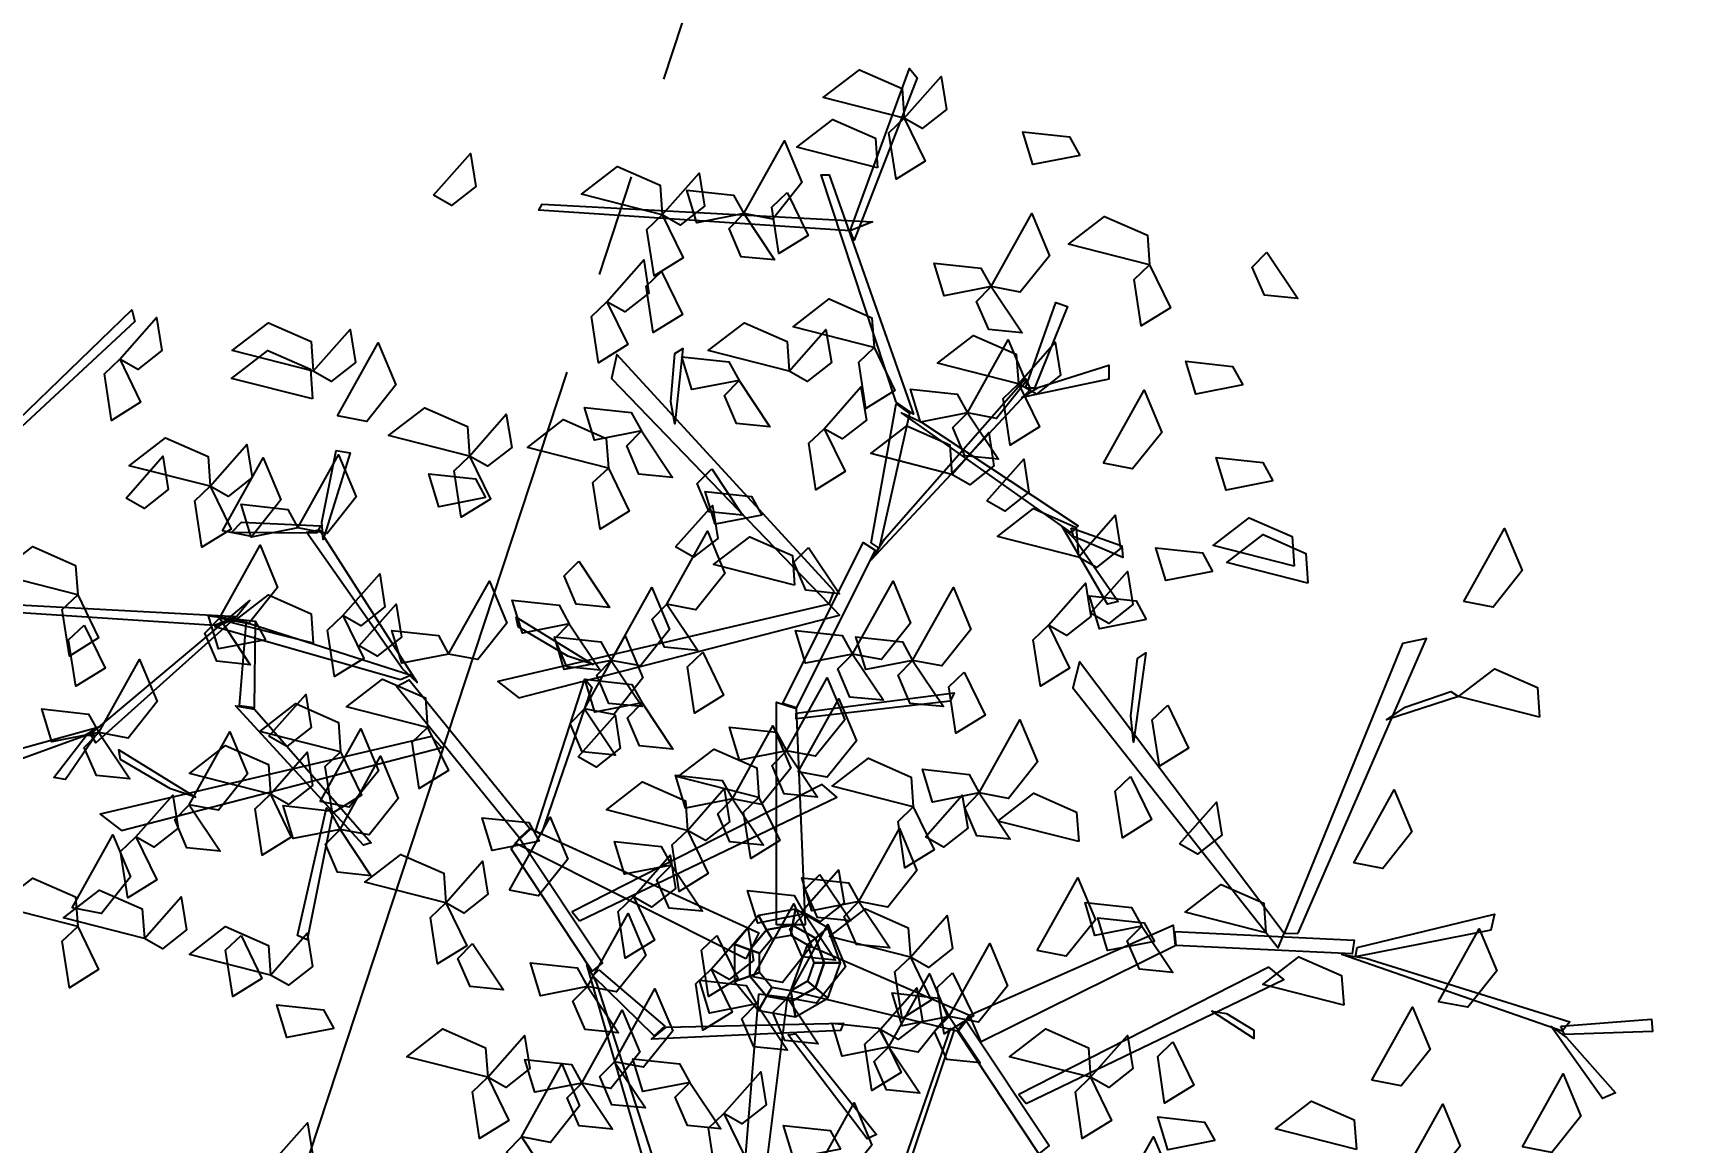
# Model space of a CAD drawing. Header units: inches. Extents: x -1366 to 1207, y -585 to 2554.
# Drawn here: x 389.635 to 391.662, y 2046.905 to 2048.253 of the extents above; entities that cross this region are included whole.
import ezdxf

# ---------------------------------------------------------------- set-up
doc = ezdxf.new("R2010")
doc.units = ezdxf.units.IN
doc.header["$MEASUREMENT"] = 0
doc.header["$PDSIZE"] = 0.05
doc.linetypes.add('HOTWR', pattern=[1.625, 1, -0.125, 0.125, -0.125, 0.125, -0.125])
doc.layers.get('0').update_dxf_attribs({"linetype": 'CONTINUOUS'})
doc.layers.get('DEFPOINTS').update_dxf_attribs({"linetype": 'CONTINUOUS'})
for name, color, linetype in [('A-PLNT', 84, 'CONTINUOUS'), ('DIM', 7, 'CONTINUOUS'), ('Set Back', 10, 'HOTWR')]:
    doc.layers.add(name, color=color, linetype=linetype)
doc.styles.add('style10', font='THSarabun.ttf')
doc.dimstyles.new('C-CC100', dxfattribs={"dimtxt": 0.225, "dimasz": 0.15, "dimexe": 0.25, "dimexo": 0, "dimgap": 0.09, "dimtad": 1, "dimtih": 1, "dimtoh": 1, "dimzin": 0, "dimdsep": 46, "dimtxsty": 'style10', "dimblk1": 'B-2', "dimblk2": 'B-2', "dimsah": 1, "dimcen": 0.09, "dimdle": 0.18, "dimclrd": 1, "dimclre": 7, "dimclrt": 2, "dimadec": 0, "dimazin": 0, "dimtfac": 1, "dimtix": 1, "dimtmove": 2, "dimatfit": 3, "dimldrblk": 'B-2', "dimfxl": 1, "dimtolj": 1, "dimtzin": 0, "dimarcsym": 0})

# ---------------------------------------------------------------- blocks, each defined once
blk = doc.blocks.new('TREE_P36')
at = {"color": 72, "linetype": 'Continuous'}
for points in [[(0.1052, 0.545, -0.8291), (0.0527, 0.5583, -0.8397), (0.0762, 0.5763, -0.8443), (0.1039, 0.5641, -0.8367)], [(0.1052, 0.545, -0.8291), (0.1291, 0.572, -0.8551), (0.1326, 0.5506, -0.8533), (0.1169, 0.5383, -0.8374)], [(0.088, 0.5128, -0.6596), (0.0355, 0.5261, -0.6702), (0.0589, 0.5441, -0.6748), (0.0866, 0.5319, -0.6672)], [(0.1052, 0.545, -0.8816), (0.1188, 0.5171, -0.8923), (0.0999, 0.5054, -0.8542), (0.0953, 0.5355, -0.8601)], [(0.0012, 0.483, -0.9026), (0.0275, 0.5303, -0.9132), (0.0389, 0.5031, -0.9178), (0.0201, 0.4794, -0.9102)], [(0.219, 0.5207, -0.6491), (0.1886, 0.5148, -0.6598), (0.1821, 0.5361, -0.6218), (0.2124, 0.5328, -0.6276)], [(-0.2, 0.4949, -0.4873), (-0.1761, 0.522, -0.5133), (-0.1726, 0.5005, -0.5114), (-0.1883, 0.4883, -0.4956)], [(-0.0517, 0.4822, -0.8291), (-0.1041, 0.4956, -0.8397), (-0.0807, 0.5136, -0.8443), (-0.053, 0.5014, -0.8367)], [(-0.0517, 0.4822, -0.8291), (-0.0278, 0.5093, -0.8551), (-0.0243, 0.4878, -0.8533), (-0.04, 0.4755, -0.8374)], [(0.0012, 0.483, -1.0391), (-0.0293, 0.477, -1.0498), (-0.0357, 0.4983, -1.0117), (-0.0055, 0.495, -1.0176)], [(0.0294, 0.4968, -0.7646), (0.0429, 0.4689, -0.7753), (0.024, 0.4572, -0.7373), (0.0194, 0.4873, -0.7431)], [(-0.0517, 0.4822, -0.8291), (-0.0381, 0.4543, -0.8398), (-0.057, 0.4426, -0.8017), (-0.0616, 0.4727, -0.8076)], [(0.0012, 0.483, -0.9551), (0.0212, 0.453, -0.9811), (-0.0004, 0.4551, -0.9793), (-0.0083, 0.4734, -0.9634)], [(0.1616, 0.4357, -0.9551), (0.188, 0.483, -0.9657), (0.1994, 0.4557, -0.9703), (0.1805, 0.4321, -0.9627)], [(0.2642, 0.4499, -0.6596), (0.2118, 0.4632, -0.6702), (0.2352, 0.4812, -0.6748), (0.2629, 0.469, -0.6672)], [(0.3404, 0.458, -0.8381), (0.3605, 0.428, -0.8642), (0.3388, 0.4301, -0.8623), (0.3309, 0.4484, -0.8465)], [(-0.0876, 0.4259, -0.5888), (-0.0637, 0.453, -0.6148), (-0.0603, 0.4315, -0.6129), (-0.0759, 0.4193, -0.5971)], [(-0.0521, 0.4455, -0.6623), (-0.0385, 0.4176, -0.673), (-0.0575, 0.4059, -0.6349), (-0.0621, 0.436, -0.6407)], [(0.1616, 0.4357, -0.9551), (0.1312, 0.4297, -0.9658), (0.1247, 0.451, -0.9277), (0.155, 0.4477, -0.9336)], [(0.2642, 0.4499, -0.6071), (0.2778, 0.422, -0.6178), (0.2589, 0.4103, -0.5798), (0.2543, 0.4404, -0.5856)], [(0.1616, 0.4357, -0.9551), (0.1817, 0.4057, -0.9811), (0.1601, 0.4078, -0.9793), (0.1522, 0.4261, -0.9634)], [(-0.0876, 0.4259, -0.7148), (-0.074, 0.3981, -0.7255), (-0.093, 0.3863, -0.6874), (-0.0975, 0.4164, -0.6932)], [(0.0857, 0.3963, -0.6401), (0.0332, 0.4097, -0.6507), (0.0566, 0.4277, -0.6553), (0.0843, 0.4155, -0.6477)], [(-0.4035, 0.3886, -0.8816), (-0.3796, 0.4157, -0.9076), (-0.3761, 0.3942, -0.9058), (-0.3918, 0.3819, -0.8899)], [(-0.278, 0.3809, -0.7766), (-0.3305, 0.3942, -0.7872), (-0.307, 0.4123, -0.7918), (-0.2793, 0.4001, -0.7842)], [(0.0306, 0.3809, -0.8291), (-0.0219, 0.3942, -0.8397), (0.0016, 0.4123, -0.8443), (0.0293, 0.4001, -0.8367)], [(-0.278, 0.3809, -0.7766), (-0.2541, 0.408, -0.8026), (-0.2506, 0.3865, -0.8008), (-0.2663, 0.3742, -0.7849)], [(0.0306, 0.3809, -0.6716), (0.0545, 0.408, -0.6976), (0.058, 0.3865, -0.6958), (0.0423, 0.3742, -0.6799)], [(0.1793, 0.3727, -0.7766), (0.1268, 0.386, -0.7872), (0.1502, 0.404, -0.7918), (0.1779, 0.3918, -0.7842)], [(0.1462, 0.3539, -0.9551), (0.1726, 0.4012, -0.9657), (0.184, 0.374, -0.9703), (0.1651, 0.3503, -0.9627)], [(-0.2784, 0.3629, -0.4873), (-0.3309, 0.3762, -0.4979), (-0.3074, 0.3943, -0.5025), (-0.2797, 0.3821, -0.4949)], [(-0.2622, 0.3519, -1.1039), (-0.2359, 0.3992, -1.1144), (-0.2245, 0.372, -1.119), (-0.2433, 0.3483, -1.1114)], [(-0.0019, 0.3748, -0.5466), (-0.0324, 0.3689, -0.5573), (-0.0389, 0.3902, -0.5192), (-0.0086, 0.3869, -0.525)], [(0.0857, 0.3963, -0.7766), (0.0992, 0.3684, -0.7873), (0.0803, 0.3567, -0.7492), (0.0757, 0.3868, -0.7551)], [(0.1793, 0.3727, -0.8291), (0.2032, 0.3997, -0.8551), (0.2066, 0.3782, -0.8533), (0.191, 0.366, -0.8374)], [(-0.4035, 0.3886, -0.8291), (-0.3899, 0.3607, -0.8398), (-0.4088, 0.349, -0.8017), (-0.4134, 0.3791, -0.8076)], [(0.3248, 0.372, -0.7856), (0.2944, 0.366, -0.7963), (0.2879, 0.3873, -0.7583), (0.3181, 0.384, -0.7641)], [(-0.0019, 0.3748, -0.5466), (0.0181, 0.3448, -0.5726), (-0.0035, 0.347, -0.5707), (-0.0114, 0.3652, -0.5549)], [(0.0533, 0.3436, -0.4943), (0.0772, 0.3707, -0.5203), (0.0807, 0.3492, -0.5184), (0.065, 0.337, -0.5026)], [(0.1462, 0.3539, -1.0391), (0.1158, 0.3479, -1.0498), (0.1093, 0.3692, -1.0117), (0.1396, 0.3659, -1.0176)], [(0.1793, 0.3727, -0.6926), (0.1929, 0.3448, -0.7033), (0.1739, 0.333, -0.6652), (0.1693, 0.3631, -0.6711)], [(0.2344, 0.3212, -0.6806), (0.2608, 0.3685, -0.6912), (0.2722, 0.3412, -0.6958), (0.2533, 0.3176, -0.6882)], [(-0.1766, 0.3258, -0.6191), (-0.2291, 0.3392, -0.6297), (-0.2057, 0.3572, -0.6343), (-0.178, 0.345, -0.6267)], [(-0.0652, 0.3421, -0.9551), (-0.0956, 0.3361, -0.9658), (-0.1021, 0.3574, -0.9277), (-0.0718, 0.3541, -0.9336)], [(-0.1766, 0.3258, -0.6401), (-0.1528, 0.3529, -0.6661), (-0.1493, 0.3314, -0.6643), (-0.1649, 0.3192, -0.6484)], [(-0.0866, 0.3181, -0.6401), (-0.1391, 0.3315, -0.6507), (-0.1157, 0.3495, -0.6553), (-0.088, 0.3373, -0.6477)], [(0.1462, 0.3539, -0.9551), (0.1663, 0.3239, -0.9811), (0.1446, 0.326, -0.9793), (0.1368, 0.3443, -0.9634)], [(-0.3448, 0.3063, -0.7766), (-0.3973, 0.3196, -0.7872), (-0.3739, 0.3377, -0.7918), (-0.3462, 0.3255, -0.7842)], [(-0.0652, 0.3421, -0.9551), (-0.0451, 0.312, -0.9811), (-0.0668, 0.3142, -0.9793), (-0.0746, 0.3325, -0.9634)], [(0.0533, 0.3436, -0.4943), (0.0669, 0.3158, -0.505), (0.048, 0.304, -0.4669), (0.0434, 0.3341, -0.4727)], [(0.1361, 0.314, -0.8291), (0.0836, 0.3274, -0.8397), (0.107, 0.3454, -0.8443), (0.1347, 0.3332, -0.8367)], [(0.1361, 0.314, -0.7766), (0.16, 0.3411, -0.8026), (0.1634, 0.3196, -0.8008), (0.1478, 0.3073, -0.7849)], [(-0.3994, 0.2986, -0.8816), (-0.3755, 0.3257, -0.9076), (-0.372, 0.3042, -0.9058), (-0.3877, 0.2919, -0.8899)], [(-0.3448, 0.3063, -0.8816), (-0.321, 0.3334, -0.9076), (-0.3175, 0.3119, -0.9058), (-0.3331, 0.2996, -0.8899)], [(-0.3368, 0.2773, -1.1039), (-0.3105, 0.3246, -1.1144), (-0.299, 0.2974, -1.119), (-0.3179, 0.2737, -1.1114)], [(-0.2879, 0.2793, -1.0076), (-0.2616, 0.3266, -1.0182), (-0.2501, 0.2994, -1.0228), (-0.269, 0.2757, -1.0152)], [(-0.1766, 0.3258, -1.0496), (-0.1631, 0.298, -1.0603), (-0.182, 0.2862, -1.0222), (-0.1866, 0.3163, -1.0281)], [(0.3443, 0.3097, -0.8381), (0.3139, 0.3037, -0.8488), (0.3074, 0.325, -0.8108), (0.3377, 0.3217, -0.8166)], [(-0.1662, 0.299, -1.2292), (-0.1966, 0.293, -1.2399), (-0.2031, 0.3143, -1.2018), (-0.1728, 0.3111, -1.2077)], [(-0.0866, 0.3181, -0.6401), (-0.0731, 0.2902, -0.6508), (-0.092, 0.2785, -0.6127), (-0.0966, 0.3086, -0.6186)], [(-0.0196, 0.3176, -0.8381), (0.0004, 0.2875, -0.8642), (-0.0212, 0.2897, -0.8623), (-0.0291, 0.308, -0.8465)], [(0.1588, 0.2968, -0.7148), (0.1827, 0.3239, -0.7408), (0.1861, 0.3024, -0.7389), (0.1705, 0.2902, -0.7231)], [(-0.3448, 0.3063, -1.0496), (-0.3313, 0.2784, -1.0603), (-0.3502, 0.2667, -1.0222), (-0.3548, 0.2968, -1.0281)], [(0.013, 0.2875, -0.7661), (-0.0174, 0.2816, -0.7768), (-0.0239, 0.3029, -0.7387), (0.0063, 0.2996, -0.7446)], [(-0.2879, 0.2793, -1.0076), (-0.3183, 0.2733, -1.0183), (-0.3248, 0.2946, -0.9802), (-0.2945, 0.2913, -0.9861)], [(-0.0431, 0.2669, -1.2502), (-0.0192, 0.2939, -1.2762), (-0.0157, 0.2725, -1.2743), (-0.0314, 0.2602, -1.2585)], [(0.2182, 0.2604, -0.4873), (0.1657, 0.2737, -0.4979), (0.1891, 0.2918, -0.5025), (0.2168, 0.2796, -0.4949)], [(0.2182, 0.2604, -0.4873), (0.2421, 0.2875, -0.5133), (0.2455, 0.266, -0.5114), (0.2299, 0.2537, -0.4956)], [(0.358, 0.2545, -0.7121), (0.3055, 0.2679, -0.7227), (0.329, 0.2859, -0.7273), (0.3567, 0.2737, -0.7197)], [(-0.0488, 0.2298, -0.5466), (-0.0224, 0.2771, -0.5571), (-0.011, 0.2498, -0.5617), (-0.0299, 0.2262, -0.5541)], [(0.0341, 0.2421, -0.6596), (-0.0184, 0.2555, -0.6702), (0.0051, 0.2735, -0.6748), (0.0328, 0.2613, -0.6672)], [(0.367, 0.2435, -0.6716), (0.3145, 0.2569, -0.6822), (0.338, 0.2749, -0.6868), (0.3657, 0.2627, -0.6792)], [(0.4682, 0.2315, -0.5813), (0.4945, 0.2788, -0.5918), (0.5059, 0.2516, -0.5964), (0.4871, 0.2279, -0.5888)], [(-0.4307, 0.2358, -0.8291), (-0.4832, 0.2492, -0.8397), (-0.4598, 0.2672, -0.8443), (-0.4321, 0.255, -0.8367)], [(-0.3388, 0.2207, -0.9551), (-0.3125, 0.268, -0.9657), (-0.3011, 0.2407, -0.9703), (-0.3199, 0.2171, -0.9627)], [(0.0431, 0.2666, -0.8381), (0.0632, 0.2366, -0.8642), (0.0415, 0.2388, -0.8623), (0.0337, 0.257, -0.8465)], [(0.3052, 0.2511, -0.7856), (0.2748, 0.2451, -0.7963), (0.2683, 0.2664, -0.7583), (0.2986, 0.2631, -0.7641)], [(-0.2588, 0.2225, -0.4873), (-0.2349, 0.2495, -0.5133), (-0.2315, 0.2281, -0.5114), (-0.2471, 0.2158, -0.4956)], [(-0.1058, 0.2578, -1.1039), (-0.0858, 0.2277, -1.1299), (-0.1074, 0.2299, -1.128), (-0.1153, 0.2482, -1.1122)], [(0.2261, 0.224, -0.8816), (0.25, 0.2511, -0.9076), (0.2534, 0.2296, -0.9058), (0.2378, 0.2173, -0.8899)], [(-0.1902, 0.1975, -0.9026), (-0.1638, 0.2448, -0.9132), (-0.1524, 0.2176, -0.9178), (-0.1713, 0.1939, -0.9102)], [(-0.0847, 0.1934, -0.9026), (-0.0584, 0.2407, -0.9132), (-0.047, 0.2135, -0.9178), (-0.0658, 0.1898, -0.9102)], [(0.0716, 0.1975, -0.9551), (0.098, 0.2448, -0.9657), (0.1094, 0.2176, -0.9703), (0.0905, 0.1939, -0.9627)], [(0.1107, 0.1934, -0.9026), (0.1371, 0.2407, -0.9132), (0.1485, 0.2135, -0.9178), (0.1296, 0.1898, -0.9102)], [(0.1988, 0.2163, -0.7766), (0.2227, 0.2434, -0.8026), (0.2262, 0.2219, -0.8008), (0.2105, 0.2096, -0.7849)], [(-0.4307, 0.2358, -0.7766), (-0.4172, 0.2079, -0.7873), (-0.4361, 0.1962, -0.7492), (-0.4407, 0.2263, -0.7551)], [(-0.278, 0.2045, -0.8291), (-0.3305, 0.2178, -0.8397), (-0.307, 0.2358, -0.8443), (-0.2793, 0.2236, -0.8367)], [(-0.2482, 0.2028, -0.7078), (-0.2243, 0.2299, -0.7338), (-0.2208, 0.2084, -0.7319), (-0.2365, 0.1962, -0.7161)], [(-0.112, 0.2171, -0.8186), (-0.1424, 0.2111, -0.8293), (-0.1489, 0.2324, -0.7912), (-0.1186, 0.2291, -0.7971)], [(-0.0488, 0.2298, -0.5466), (-0.0287, 0.1998, -0.5726), (-0.0503, 0.2019, -0.5707), (-0.0582, 0.2202, -0.5549)], [(0.2622, 0.2198, -0.8381), (0.2318, 0.2139, -0.8488), (0.2253, 0.2352, -0.8108), (0.2556, 0.2319, -0.8166)], [(-0.4266, 0.2163, -0.8291), (-0.413, 0.1884, -0.8398), (-0.432, 0.1767, -0.8017), (-0.4366, 0.2068, -0.8076)], [(-0.3388, 0.2207, -0.9551), (-0.3188, 0.1906, -0.9811), (-0.3404, 0.1928, -0.9793), (-0.3483, 0.2111, -0.9634)], [(-0.309, 0.2068, -1.1039), (-0.3395, 0.2009, -1.1146), (-0.3459, 0.2222, -1.0765), (-0.3157, 0.2189, -1.0823)], [(-0.2588, 0.2225, -0.4873), (-0.2452, 0.1946, -0.498), (-0.2642, 0.1829, -0.4599), (-0.2688, 0.213, -0.4658)], [(-0.112, 0.2171, -0.9026), (-0.0919, 0.187, -0.9286), (-0.1136, 0.1892, -0.9268), (-0.1214, 0.2075, -0.9109)], [(0.1988, 0.2163, -0.7766), (0.2124, 0.1884, -0.7873), (0.1935, 0.1767, -0.7492), (0.1889, 0.2068, -0.7551)], [(-0.1902, 0.1975, -1.0076), (-0.2206, 0.1915, -1.0183), (-0.2271, 0.2128, -0.9802), (-0.1968, 0.2096, -0.9861)], [(-0.0847, 0.1934, -0.9026), (-0.1152, 0.1874, -0.9133), (-0.1216, 0.2087, -0.8752), (-0.0914, 0.2054, -0.8811)], [(-0.102, 0.162, -0.6531), (-0.0757, 0.2094, -0.6636), (-0.0642, 0.1821, -0.6682), (-0.0831, 0.1584, -0.6606)], [(0.0716, 0.1975, -0.7976), (0.0412, 0.1915, -0.8083), (0.0347, 0.2128, -0.7702), (0.065, 0.2096, -0.7761)], [(0.1107, 0.1934, -0.9551), (0.0803, 0.1874, -0.9658), (0.0738, 0.2087, -0.9277), (0.1041, 0.2054, -0.9336)], [(-0.0254, 0.1987, -0.4873), (-0.0119, 0.1708, -0.498), (-0.0308, 0.1591, -0.4599), (-0.0354, 0.1892, -0.4658)], [(0.0716, 0.1975, -0.9551), (0.0917, 0.1675, -0.9811), (0.07, 0.1696, -0.9793), (0.0622, 0.1879, -0.9634)], [(-0.417, 0.1466, -0.9551), (-0.3907, 0.1939, -0.9657), (-0.3792, 0.1667, -0.9703), (-0.3981, 0.143, -0.9627)], [(-0.0847, 0.1934, -0.9551), (-0.0647, 0.1634, -0.9811), (-0.0863, 0.1655, -0.9793), (-0.0942, 0.1838, -0.9634)], [(0.1107, 0.1934, -0.9551), (0.1308, 0.1634, -0.9811), (0.1091, 0.1655, -0.9793), (0.1013, 0.1838, -0.9634)], [(0.1441, 0.1858, -0.4873), (0.1577, 0.1579, -0.498), (0.1387, 0.1462, -0.4599), (0.1342, 0.1763, -0.4658)], [(0.5172, 0.1566, -0.4553), (0.4647, 0.17, -0.4658), (0.4881, 0.188, -0.4704), (0.5158, 0.1758, -0.4628)], [(-0.2039, 0.1499, -0.8291), (-0.2564, 0.1633, -0.8397), (-0.233, 0.1813, -0.8443), (-0.2053, 0.1691, -0.8367)], [(-0.0648, 0.1658, -1.3237), (-0.0953, 0.1598, -1.3344), (-0.1018, 0.1811, -1.2963), (-0.0715, 0.1778, -1.3022)], [(0.0289, 0.1348, -0.7661), (0.0553, 0.1821, -0.7767), (0.0667, 0.1548, -0.7813), (0.0478, 0.1312, -0.7737)], [(-0.2603, 0.134, -0.6846), (-0.3127, 0.1473, -0.6951), (-0.2893, 0.1654, -0.6997), (-0.2616, 0.1532, -0.6921)], [(-0.3068, 0.1442, -0.4873), (-0.2829, 0.1713, -0.5133), (-0.2794, 0.1498, -0.5114), (-0.2951, 0.1375, -0.4956)], [(-0.0648, 0.1658, -1.3237), (-0.0448, 0.1358, -1.3497), (-0.0664, 0.1379, -1.3478), (-0.0743, 0.1562, -1.332)], [(0.0365, 0.1212, -0.7671), (0.0628, 0.1685, -0.7776), (0.0742, 0.1413, -0.7822), (0.0553, 0.1176, -0.7746)], [(0.2761, 0.1644, -0.6596), (0.2896, 0.1365, -0.6703), (0.2707, 0.1248, -0.6323), (0.2661, 0.1549, -0.6381)], [(-0.417, 0.1466, -1.0076), (-0.4474, 0.1406, -1.0183), (-0.4539, 0.1619, -0.9802), (-0.4237, 0.1586, -0.9861)], [(-0.102, 0.162, -0.6216), (-0.0819, 0.132, -0.6476), (-0.1036, 0.1342, -0.6457), (-0.1114, 0.1524, -0.6299)], [(-0.1062, 0.1308, -0.4873), (-0.0823, 0.1578, -0.5133), (-0.0789, 0.1364, -0.5114), (-0.0945, 0.1241, -0.4956)], [(0.1539, 0.1075, -0.9026), (0.1803, 0.1548, -0.9132), (0.1917, 0.1276, -0.9178), (0.1728, 0.1039, -0.9102)], [(-0.417, 0.1466, -0.9551), (-0.3969, 0.1166, -0.9811), (-0.4186, 0.1187, -0.9793), (-0.4265, 0.137, -0.9634)], [(-0.3584, 0.0998, -0.7661), (-0.332, 0.1471, -0.7767), (-0.3206, 0.1199, -0.7813), (-0.3395, 0.0962, -0.7737)], [(-0.2735, 0.1018, -0.4768), (-0.2472, 0.1491, -0.4874), (-0.2357, 0.1218, -0.492), (-0.2546, 0.0982, -0.4844)], [(-0.2039, 0.1499, -0.8291), (-0.1903, 0.122, -0.8398), (-0.2093, 0.1103, -0.8017), (-0.2138, 0.1404, -0.8076)], [(0.0289, 0.1348, -1.1231), (-0.0015, 0.1288, -1.1338), (-0.008, 0.1501, -1.0957), (0.0223, 0.1468, -1.1016)], [(-0.0062, 0.1036, -1.3762), (0.0201, 0.1509, -1.3868), (0.0316, 0.1236, -1.3914), (0.0127, 0.1, -1.3838)], [(-0.3058, 0.1067, -0.8291), (-0.3582, 0.1201, -0.8397), (-0.3348, 0.1381, -0.8443), (-0.3071, 0.1259, -0.8367)], [(-0.3058, 0.1067, -0.8291), (-0.2819, 0.1338, -0.8551), (-0.2784, 0.1123, -0.8533), (-0.294, 0.1, -0.8374)], [(-0.2603, 0.134, -0.6846), (-0.2467, 0.1061, -0.6953), (-0.2656, 0.0944, -0.6572), (-0.2702, 0.1245, -0.663)], [(-0.2606, 0.0838, -0.9026), (-0.2343, 0.1312, -0.9132), (-0.2229, 0.1039, -0.9178), (-0.2418, 0.0802, -0.9102)], [(0.011, 0.1045, -0.4873), (-0.0415, 0.1179, -0.4979), (-0.018, 0.1359, -0.5025), (0.0097, 0.1237, -0.4949)], [(0.0289, 0.1348, -1.1231), (0.049, 0.1047, -1.1491), (0.0274, 0.1069, -1.1473), (0.0195, 0.1252, -1.1314)], [(0.1111, 0.0985, -0.6321), (0.0586, 0.1119, -0.6426), (0.082, 0.1299, -0.6472), (0.1098, 0.1177, -0.6396)], [(0.1539, 0.1075, -1.1756), (0.1235, 0.1015, -1.1863), (0.117, 0.1228, -1.1482), (0.1473, 0.1195, -1.1541)], [(-0.0354, 0.0832, -1.1977), (-0.0879, 0.0966, -1.2083), (-0.0644, 0.1146, -1.2129), (-0.0367, 0.1024, -1.2053)], [(-0.0062, 0.1036, -1.3762), (-0.0366, 0.0976, -1.3869), (-0.0431, 0.1189, -1.3488), (-0.0129, 0.1156, -1.3547)], [(-0.0354, 0.0832, -1.1977), (-0.0115, 0.1103, -1.2237), (-0.008, 0.0888, -1.2218), (-0.0237, 0.0766, -1.206)], [(0.252, 0.1181, -0.6321), (0.2656, 0.0902, -0.6428), (0.2467, 0.0784, -0.6047), (0.2421, 0.1085, -0.6105)], [(0.3967, 0.0621, -0.5466), (0.423, 0.1094, -0.5571), (0.4344, 0.0822, -0.5617), (0.4156, 0.0585, -0.5541)], [(-0.393, 0.079, -0.6846), (-0.3691, 0.106, -0.7106), (-0.3656, 0.0846, -0.7087), (-0.3813, 0.0723, -0.6929)], [(-0.3584, 0.0998, -0.9551), (-0.3383, 0.0698, -0.9811), (-0.36, 0.0719, -0.9793), (-0.3678, 0.0902, -0.9634)], [(-0.3058, 0.1067, -0.8291), (-0.2922, 0.0788, -0.8398), (-0.3111, 0.0671, -0.8017), (-0.3157, 0.0972, -0.8076)], [(-0.2606, 0.0838, -0.9026), (-0.2911, 0.0779, -0.9133), (-0.2976, 0.0992, -0.8752), (-0.2673, 0.0959, -0.8811)], [(-0.0062, 0.1036, -1.3237), (0.0139, 0.0735, -1.3497), (-0.0078, 0.0757, -1.3478), (-0.0157, 0.094, -1.332)], [(0.011, 0.1045, -0.4873), (0.0246, 0.0766, -0.498), (0.0057, 0.0649, -0.4599), (0.0011, 0.095, -0.4658)], [(0.1111, 0.0985, -0.7371), (0.1247, 0.0706, -0.7478), (0.1057, 0.0589, -0.7097), (0.1012, 0.089, -0.7155)], [(0.119, 0.079, -0.7121), (0.1429, 0.106, -0.7382), (0.1464, 0.0846, -0.7363), (0.1307, 0.0723, -0.7205)], [(0.1539, 0.1075, -1.0076), (0.174, 0.0775, -1.0336), (0.1523, 0.0796, -1.0318), (0.1445, 0.0979, -1.0159)], [(0.2184, 0.0759, -0.8291), (0.1659, 0.0892, -0.8397), (0.1893, 0.1072, -0.8443), (0.217, 0.095, -0.8367)], [(0.2838, 0.0744, -0.6596), (0.3077, 0.1015, -0.6857), (0.3111, 0.08, -0.6838), (0.2955, 0.0677, -0.668)], [(-0.1315, 0.0761, -1.0076), (-0.162, 0.0701, -1.0183), (-0.1684, 0.0914, -0.9802), (-0.1382, 0.0882, -0.9861)], [(-0.1507, 0.0444, -1.3762), (-0.1244, 0.0917, -1.3868), (-0.113, 0.0645, -1.3914), (-0.1319, 0.0408, -1.3838)], [(-0.4343, 0.0329, -0.6216), (-0.4079, 0.0803, -0.6321), (-0.3965, 0.053, -0.6367), (-0.4154, 0.0293, -0.6291)], [(-0.393, 0.079, -0.7371), (-0.3794, 0.0511, -0.7478), (-0.3983, 0.0394, -0.7097), (-0.4029, 0.0695, -0.7155)], [(-0.2606, 0.0838, -0.7976), (-0.2406, 0.0538, -0.8236), (-0.2622, 0.056, -0.8218), (-0.2701, 0.0742, -0.8059)], [(-0.0456, 0.0607, -0.9026), (-0.0761, 0.0547, -0.9133), (-0.0826, 0.076, -0.8752), (-0.0523, 0.0727, -0.8811)], [(-0.0354, 0.0832, -1.1977), (-0.0218, 0.0553, -1.2084), (-0.0407, 0.0436, -1.1703), (-0.0453, 0.0737, -1.1762)], [(0.0758, 0.037, -0.9551), (0.1021, 0.0844, -0.9657), (0.1135, 0.0571, -0.9703), (0.0946, 0.0334, -0.9627)], [(-0.1921, 0.0363, -0.7766), (-0.2446, 0.0496, -0.7872), (-0.2211, 0.0676, -0.7918), (-0.1934, 0.0554, -0.7842)], [(-0.0704, 0.04, -1.1977), (-0.0465, 0.0671, -1.2237), (-0.043, 0.0456, -1.2218), (-0.0586, 0.0334, -1.206)], [(-0.1921, 0.0363, -0.8816), (-0.1682, 0.0633, -0.9076), (-0.1647, 0.0419, -0.9058), (-0.1804, 0.0296, -0.8899)], [(-0.0456, 0.0607, -0.9551), (-0.0256, 0.0307, -0.9811), (-0.0472, 0.0328, -0.9793), (-0.0551, 0.0511, -0.9634)], [(0.0388, 0.0305, -0.4873), (0.0627, 0.0575, -0.5133), (0.0662, 0.0361, -0.5114), (0.0505, 0.0238, -0.4956)], [(0.0505, 0.0546, -1.1039), (0.0706, 0.0246, -1.1299), (0.0489, 0.0267, -1.128), (0.0411, 0.045, -1.1122)], [(-0.4307, 0.0208, -0.6716), (-0.4832, 0.0342, -0.6822), (-0.4598, 0.0522, -0.6868), (-0.4321, 0.04, -0.6792)], [(-0.3875, 0.0131, -0.6716), (-0.44, 0.0265, -0.6822), (-0.4166, 0.0445, -0.6868), (-0.3889, 0.0323, -0.6792)], [(0.0406, 0.029, -1.3237), (0.0102, 0.023, -1.3344), (0.0037, 0.0443, -1.2963), (0.0339, 0.041, -1.3022)], [(0.0758, 0.037, -1.1231), (0.0453, 0.0311, -1.1338), (0.0388, 0.0524, -1.0957), (0.0691, 0.0491, -1.1016)], [(0.1914, 0.0052, -0.7856), (0.2177, 0.0525, -0.7962), (0.2292, 0.0252, -0.8008), (0.2103, 0.0016, -0.7932)], [(0.3398, 0.0167, -0.8291), (0.2873, 0.0301, -0.8397), (0.3107, 0.0481, -0.8443), (0.3384, 0.0359, -0.8367)], [(-0.3875, 0.0131, -0.7766), (-0.3636, 0.0402, -0.8026), (-0.3602, 0.0187, -0.8008), (-0.3758, 0.0064, -0.7849)], [(-0.1921, 0.0363, -0.5876), (-0.1785, 0.0084, -0.5983), (-0.1974, -0.0034, -0.5602), (-0.202, 0.0267, -0.5661)], [(-0.0704, 0.04, -1.1977), (-0.0568, 0.0121, -1.2084), (-0.0757, 0.0004, -1.1703), (-0.0803, 0.0305, -1.1762)], [(0.0073, -0.0118, -1.1039), (0.0336, 0.0356, -1.1144), (0.0451, 0.0083, -1.119), (0.0262, -0.0154, -1.1114)], [(0.0758, 0.037, -0.9551), (0.0958, 0.007, -0.9811), (0.0742, 0.0092, -0.9793), (0.0663, 0.0274, -0.9634)], [(0.2594, 0.0211, -0.9026), (0.2289, 0.0151, -0.9133), (0.2225, 0.0364, -0.8752), (0.2527, 0.0331, -0.8811)], [(-0.1002, -0.018, -0.9026), (-0.0738, 0.0293, -0.9132), (-0.0624, 0.0021, -0.9178), (-0.0813, -0.0216, -0.9102)], [(0.0295, -0.0253, -1.3762), (0.0558, 0.0221, -1.3868), (0.0672, -0.0052, -1.3914), (0.0484, -0.0289, -1.3838)], [(0.0406, 0.029, -1.3237), (0.0607, -0.001, -1.3497), (0.039, 0.0011, -1.3478), (0.0311, 0.0194, -1.332)], [(0.1092, 0.0009, -1.1977), (0.0567, 0.0143, -1.2083), (0.0801, 0.0323, -1.2129), (0.1078, 0.0201, -1.2053)], [(0.1092, 0.0009, -1.1977), (0.133, 0.028, -1.2237), (0.1365, 0.0065, -1.2218), (0.1209, -0.0057, -1.206)], [(0.2676, 0.0112, -0.5466), (0.2371, 0.0052, -0.5573), (0.2307, 0.0265, -0.5192), (0.2609, 0.0232, -0.525)], [(-0.4307, 0.0208, -0.7766), (-0.4172, -0.0071, -0.7873), (-0.4361, -0.0188, -0.7492), (-0.4407, 0.0113, -0.7551)], [(-0.3058, -0.0106, -0.9971), (-0.3582, 0.0028, -1.0077), (-0.3348, 0.0208, -1.0123), (-0.3071, 0.0086, -1.0047)], [(-0.3248, 0.015, -0.5398), (-0.3113, -0.0129, -0.5505), (-0.3302, -0.0246, -0.5124), (-0.3348, 0.0055, -0.5183)], [(-0.3058, -0.0106, -0.6401), (-0.2819, 0.0165, -0.6661), (-0.2784, -0.005, -0.6643), (-0.294, -0.0172, -0.6484)], [(-0.0162, 0.015, -0.4873), (-0.0027, -0.0129, -0.498), (-0.0216, -0.0246, -0.4599), (-0.0262, 0.0055, -0.4658)], [(-0.0199, -0.0068, -1.2502), (0.0039, 0.0203, -1.2762), (0.0074, -0.0012, -1.2743), (-0.0082, -0.0135, -1.2585)], [(0.2594, 0.0211, -0.7976), (0.2794, -0.0089, -0.8236), (0.2578, -0.0068, -0.8218), (0.2499, 0.0115, -0.8059)], [(0.4517, -0.0279, -0.5466), (0.478, 0.0194, -0.5571), (0.4895, -0.0079, -0.5617), (0.4706, -0.0315, -0.5541)], [(-0.1747, 0.0098, -0.9551), (-0.1547, -0.0202, -0.9811), (-0.1763, -0.0181, -0.9793), (-0.1842, 0.0002, -0.9634)], [(0.1092, 0.0009, -1.1977), (0.1227, -0.027, -1.2084), (0.1038, -0.0387, -1.1703), (0.0992, -0.0086, -1.1762)], [(0.1344, -0.0375, -1.1231), (0.1607, 0.0098, -1.1337), (0.1721, -0.0175, -1.1383), (0.1533, -0.0411, -1.1307)], [(0.3902, -0.0301, -0.6401), (0.3377, -0.0168, -0.6507), (0.3611, 0.0013, -0.6553), (0.3888, -0.0109, -0.6477)], [(-0.1002, -0.018, -1.1756), (-0.1306, -0.024, -1.1863), (-0.1371, -0.0027, -1.1482), (-0.1068, -0.006, -1.1541)], [(-0.0199, -0.0068, -1.1977), (-0.0064, -0.0347, -1.2084), (-0.0253, -0.0464, -1.1703), (-0.0299, -0.0163, -1.1762)], [(0.0953, -0.0571, -0.9551), (0.1216, -0.0098, -0.9657), (0.1331, -0.037, -0.9703), (0.1142, -0.0607, -0.9627)], [(0.1366, -0.0091, -0.5886), (0.1501, -0.037, -0.5993), (0.1312, -0.0488, -0.5612), (0.1266, -0.0187, -0.567)], [(-0.1002, -0.018, -1.0076), (-0.0801, -0.048, -1.0336), (-0.1017, -0.0459, -1.0318), (-0.1096, -0.0276, -1.0159)], [(-0.0827, -0.0668, -1.1039), (-0.0564, -0.0195, -1.1144), (-0.0449, -0.0467, -1.119), (-0.0638, -0.0704, -1.1114)], [(0.0094, -0.0293, -0.9551), (-0.021, -0.0353, -0.9658), (-0.0275, -0.014, -0.9277), (0.0027, -0.0173, -0.9336)], [(0.0896, -0.0459, -1.2502), (0.1135, -0.0188, -1.2762), (0.117, -0.0403, -1.2743), (0.1013, -0.0525, -1.2585)], [(-0.2647, -0.0453, -0.9551), (-0.2952, -0.0512, -0.9658), (-0.3017, -0.0299, -0.9277), (-0.2714, -0.0332, -0.9336)], [(0.0094, -0.0293, -0.9551), (0.0295, -0.0593, -0.9811), (0.0078, -0.0572, -0.9793), (-0.0001, -0.0389, -0.9634)], [(0.0295, -0.0253, -1.4287), (0.0495, -0.0553, -1.4548), (0.0279, -0.0531, -1.4529), (0.02, -0.0349, -1.4371)], [(0.1344, -0.0375, -0.9551), (0.104, -0.0435, -0.9658), (0.0975, -0.0222, -0.9277), (0.1277, -0.0255, -0.9336)], [(0.4085, -0.0788, -0.5466), (0.4348, -0.0315, -0.5571), (0.4463, -0.0588, -0.5617), (0.4274, -0.0824, -0.5541)], [(-0.1039, -0.0806, -1.3237), (-0.0776, -0.0333, -1.3343), (-0.0662, -0.0605, -1.3389), (-0.0851, -0.0842, -1.3313)], [(0.0953, -0.0571, -0.9551), (0.0649, -0.0631, -0.9658), (0.0584, -0.0418, -0.9277), (0.0886, -0.0451, -0.9336)], [(0.1344, -0.0375, -0.9551), (0.1545, -0.0676, -0.9811), (0.1328, -0.0654, -0.9793), (0.1249, -0.0472, -0.9634)], [(-0.1648, -0.0769, -0.7766), (-0.2173, -0.0636, -0.7872), (-0.1939, -0.0455, -0.7918), (-0.1662, -0.0577, -0.7842)], [(-0.1648, -0.0769, -0.8816), (-0.1409, -0.0498, -0.9076), (-0.1375, -0.0713, -0.9058), (-0.1531, -0.0836, -0.8899)], [(0.0896, -0.0459, -1.2502), (0.1032, -0.0738, -1.2609), (0.0843, -0.0855, -1.2228), (0.0797, -0.0554, -1.2287)], [(0.1376, -0.0462, -1.1337), (0.1047, -0.1438, -1.1093), (0.1023, -0.1399, -1.1193), (0.1353, -0.0452, -1.1404)], [(0.2261, -0.0769, -0.8291), (0.1736, -0.0636, -0.8397), (0.197, -0.0455, -0.8443), (0.2247, -0.0577, -0.8367)], [(0.2261, -0.0769, -0.8291), (0.25, -0.0498, -0.8551), (0.2534, -0.0713, -0.8533), (0.2378, -0.0836, -0.8374)], [(0.2795, -0.054, -0.3683), (0.2931, -0.0819, -0.379), (0.2741, -0.0936, -0.3409), (0.2696, -0.0635, -0.3467)], [(0.0953, -0.0571, -0.9551), (0.1154, -0.0871, -0.9811), (0.0937, -0.085, -0.9793), (0.0858, -0.0667, -0.9634)], [(-0.143, -0.1156, -0.5887), (-0.1167, -0.0682, -0.5993), (-0.1053, -0.0955, -0.6039), (-0.1241, -0.1192, -0.5963)], [(-0.1039, -0.0806, -0.6412), (-0.1344, -0.0866, -0.6519), (-0.1408, -0.0653, -0.6138), (-0.1106, -0.0685, -0.6197)], [(-0.0827, -0.0668, -1.1039), (-0.0626, -0.0968, -1.1299), (-0.0843, -0.0947, -1.128), (-0.0922, -0.0764, -1.1122)], [(-0.0338, -0.0802, -0.9551), (-0.0642, -0.0862, -0.9658), (-0.0707, -0.0649, -0.9277), (-0.0405, -0.0682, -0.9336)], [(-0.0117, -0.1004, -1.2502), (0.0122, -0.0733, -1.2762), (0.0156, -0.0948, -1.2743), (0, -0.1071, -1.2585)], [(0.5062, -0.122, -0.5466), (0.5326, -0.0747, -0.5571), (0.544, -0.102, -0.5617), (0.5251, -0.1256, -0.5541)], [(-0.1648, -0.0769, -0.8816), (-0.1512, -0.1048, -0.8923), (-0.1702, -0.1165, -0.8542), (-0.1748, -0.0864, -0.8601)], [(-0.1039, -0.0806, -1.3237), (-0.0839, -0.1106, -1.3497), (-0.1055, -0.1084, -1.3478), (-0.1134, -0.0902, -1.332)], [(-0.0338, -0.0802, -0.9551), (-0.0137, -0.1103, -0.9811), (-0.0354, -0.1081, -0.9793), (-0.0433, -0.0898, -0.9634)], [(0.2261, -0.0769, -0.8291), (0.2397, -0.1048, -0.8398), (0.2207, -0.1165, -0.8017), (0.2162, -0.0864, -0.8076)], [(0.0464, -0.1409, -1.1039), (0.0727, -0.0935, -1.1144), (0.0842, -0.1208, -1.119), (0.0653, -0.1445, -1.1114)], [(0.3984, -0.1237, -0.6716), (0.3459, -0.1104, -0.6822), (0.3693, -0.0923, -0.6868), (0.397, -0.1045, -0.6792)], [(0.4281, -0.1416, -0.5466), (0.4544, -0.0943, -0.5571), (0.4658, -0.1215, -0.5617), (0.4469, -0.1452, -0.5541)], [(-0.3056, -0.1335, -0.7078), (-0.2817, -0.1064, -0.7338), (-0.2783, -0.1279, -0.7319), (-0.2939, -0.1402, -0.7161)], [(-0.0117, -0.1004, -1.2502), (0.0019, -0.1283, -1.2609), (-0.0171, -0.14, -1.2228), (-0.0217, -0.1099, -1.2287)], [(0.3067, -0.1179, -0.5466), (0.2762, -0.1239, -0.5573), (0.2697, -0.1026, -0.5192), (0.3, -0.1059, -0.525)], [(-0.143, -0.1156, -0.5887), (-0.123, -0.1456, -0.6147), (-0.1446, -0.1434, -0.6128), (-0.1525, -0.1252, -0.597)], [(0.0639, -0.1234, -0.9551), (0.0335, -0.1294, -0.9658), (0.027, -0.1081, -0.9277), (0.0573, -0.1114, -0.9336)], [(0.2405, -0.1628, -0.5877), (0.2668, -0.1154, -0.5983), (0.2783, -0.1427, -0.6029), (0.2594, -0.1664, -0.5953)]]:
    blk.add_3dface(points, dxfattribs=at)
at = {"color": 34, "linetype": 'Continuous'}
for points in [[(0.0702, 0.4719, -0.644), (0.1086, 0.5771, -0.4863), (0.1137, 0.571, -0.4953), (0.0727, 0.4659, -0.6531)], [(0.1001, 0.3607, -0.8108), (0.0514, 0.5082, -0.5896), (0.0565, 0.5082, -0.5896), (0.1112, 0.3529, -0.8226)], [(0.0702, 0.4719, -0.644), (-0.1318, 0.4852, -0.539), (-0.1295, 0.4892, -0.5356), (0.0847, 0.4778, -0.6439)], [(0.1838, 0.3698, -0.8995), (0.2035, 0.4253, -0.7552), (0.2112, 0.4228, -0.7618), (0.1898, 0.3698, -0.8995)], [(-0.4761, 0.3428, -0.7989), (-0.3957, 0.4207, -0.6412), (-0.3937, 0.413, -0.6503), (-0.4765, 0.3362, -0.808)], [(0.0599, 0.2383, -1.0362), (-0.0811, 0.3916, -0.8752), (-0.0845, 0.3762, -0.8914), (0.0565, 0.2299, -1.0451)], [(-0.0461, 0.361, -0.9022), (-0.0435, 0.3923, -0.8462), (-0.0384, 0.3956, -0.8403), (-0.0435, 0.3467, -0.9277)], [(0.192, 0.3702, -0.9009), (0.2378, 0.3847, -0.9162), (0.2378, 0.3756, -0.9258), (0.1816, 0.3639, -0.9006)], [(0.0924, 0.2719, -1.0009), (0.1838, 0.3762, -0.8914), (0.1872, 0.3692, -0.8987), (0.0838, 0.2586, -1.0149)], [(0.0838, 0.2696, -1.0028), (0.1001, 0.3598, -0.8096), (0.1086, 0.3534, -0.8233), (0.089, 0.2662, -1.0102)], [(0.1157, 0.3483, -0.8108), (0.2181, 0.2807, -0.6645), (0.2137, 0.276, -0.6743), (0.1035, 0.3539, -0.8294)], [(-0.2724, 0.2829, -1.0499), (-0.2631, 0.3295, -1.0313), (-0.2541, 0.3279, -1.0408), (-0.2715, 0.2718, -1.0573)], [(-0.2759, 0.2759, -1.0542), (-0.3309, 0.2762, -0.9065), (-0.3246, 0.2829, -0.9076), (-0.2732, 0.2806, -1.0502)], [(-0.2201, 0.188, -1.2163), (-0.2824, 0.2766, -1.0463), (-0.2739, 0.2781, -1.0513), (-0.2107, 0.1791, -1.2358)], [(0.2162, 0.2716, -0.676), (0.2439, 0.2316, -0.6852), (0.237, 0.2298, -0.6979), (0.2076, 0.2802, -0.6782)], [(0.2135, 0.2794, -0.6748), (0.2463, 0.2677, -0.5138), (0.2469, 0.26, -0.5213), (0.215, 0.2736, -0.6748)], [(0.0266, 0.1655, -1.1127), (0.0787, 0.2698, -1.0031), (0.0864, 0.2649, -1.0083), (0.0351, 0.1627, -1.1156)], [(-0.3421, 0.2159, -1.0799), (-0.544, 0.2292, -0.9749), (-0.5417, 0.2332, -0.9715), (-0.3275, 0.2218, -1.0798)], [(-0.3275, 0.2218, -1.0798), (-0.419, 0.14, -0.9335), (-0.4224, 0.1455, -0.9433), (-0.319, 0.2323, -1.0984)], [(0.0565, 0.2299, -1.0451), (-0.1583, 0.1797, -0.9264), (-0.1446, 0.169, -0.9383), (0.0633, 0.2227, -1.0516)], [(-0.2215, 0.1807, -1.2236), (-0.3417, 0.2152, -1.0786), (-0.3289, 0.2203, -1.0823), (-0.2144, 0.1838, -1.2253)], [(-0.3157, 0.2189, -1.0823), (-0.3164, 0.1627, -0.8607), (-0.3257, 0.164, -0.8764), (-0.3212, 0.2194, -1.0908)], [(-0.1128, 0.1961, -0.945), (-0.1451, 0.2151, -0.898), (-0.1463, 0.2214, -0.893), (-0.0965, 0.1908, -0.9664)], [(0.3606, 0.0165, -0.6618), (0.4438, 0.2075, -0.5008), (0.4284, 0.2044, -0.5169), (0.3516, 0.0163, -0.6706)], [(0.2522, 0.1574, -0.5705), (0.2565, 0.1946, -0.5235), (0.2618, 0.1983, -0.5186), (0.2539, 0.1403, -0.5919)], [(0.3516, 0.0163, -0.6706), (0.2188, 0.1924, -0.552), (0.2145, 0.1755, -0.5639), (0.3477, 0.0071, -0.6771)], [(-0.1442, 0.0781, -1.3059), (-0.2241, 0.1764, -1.2252), (-0.2158, 0.1808, -1.229), (-0.1376, 0.0844, -1.3081)], [(-0.1338, 0.0825, -1.3125), (-0.1018, 0.1811, -1.2963), (-0.0973, 0.176, -1.3029), (-0.1301, 0.0806, -1.3169)], [(0.43, 0.163, -0.5277), (0.4596, 0.1733, -0.4717), (0.4647, 0.17, -0.4658), (0.4179, 0.1549, -0.5532)], [(-0.3161, 0.1617, -0.8614), (-0.2405, 0.075, -0.5906), (-0.2454, 0.0735, -0.5906), (-0.3283, 0.1639, -0.8759)], [(0.0223, 0.0219, -1.3268), (0.0223, 0.1664, -1.1102), (0.0351, 0.1621, -1.1165), (0.0411, 0.0219, -1.3268)], [(0.0351, 0.1591, -1.1211), (0.1377, 0.1724, -1.1011), (0.1351, 0.167, -1.1093), (0.0351, 0.1555, -1.1265)], [(-0.4272, 0.1441, -0.945), (-0.473, 0.1275, -0.9542), (-0.473, 0.1347, -0.9669), (-0.4168, 0.1503, -0.9472)], [(-0.419, 0.1448, -0.9438), (-0.4386, 0.1161, -0.7828), (-0.4463, 0.1174, -0.7903), (-0.425, 0.1448, -0.9438)], [(-0.2013, 0.144, -1.2496), (-0.4161, 0.0937, -1.1309), (-0.4024, 0.083, -1.1428), (-0.1945, 0.1368, -1.2561)], [(-0.3706, 0.1101, -1.1495), (-0.4029, 0.1291, -1.1025), (-0.4041, 0.1355, -1.0976), (-0.3543, 0.1048, -1.1709)], [(-0.1054, 0.0245, -1.2038), (0.0616, 0.1048, -0.9887), (0.052, 0.1129, -1.0103), (-0.1101, 0.0303, -1.2156)], [(-0.2656, 0.0944, -0.6572), (-0.282, 0.0123, -0.464), (-0.2881, 0.015, -0.4751), (-0.2693, 0.0978, -0.6683)], [(-0.1442, 0.0781, -1.3059), (-0.0904, -0.0026, -1.1596), (-0.0971, -0.0081, -1.1665), (-0.1497, 0.0712, -1.3098)], [(0.0026, 0, -1.4794), (-0.1471, 0.0748, -1.3037), (-0.137, 0.0841, -1.3088), (0.011, 0.0168, -1.4794)], [(0.016, 0.0188, -1.6953), (0.0107, 0.028, -1.8453), (-0.0049, 0.0094, -1.8453), (0.0051, 0.0057, -1.6953)], [(0.0328, 0.0218, -1.6953), (0.0347, 0.0322, -1.8453), (0.0107, 0.028, -1.8453), (0.016, 0.0188, -1.6953)], [(0.0317, 0.0152, -1.2453), (0.0328, 0.0218, -1.6953), (0.016, 0.0188, -1.6953), (0.0194, 0.013, -1.2453)], [(0.0425, 0.009, -1.2453), (0.0476, 0.0132, -1.6953), (0.0328, 0.0218, -1.6953), (0.0317, 0.0152, -1.2453)], [(0.0476, 0.0132, -1.6953), (0.0557, 0.02, -1.8453), (0.0347, 0.0322, -1.8453), (0.0328, 0.0218, -1.6953)], [(0.1475, -0.0366, -0.9524), (0.2796, 0.0218, -0.7358), (0.2809, 0.0084, -0.7421), (0.1551, -0.0538, -0.9524)], [(0.3989, 0.0073, -0.6284), (0.488, 0.0289, -0.4352), (0.4856, 0.0185, -0.4488), (0.3979, 0.0012, -0.6357)], [(0.0194, 0.013, -1.2453), (0.016, 0.0188, -1.6953), (0.0051, 0.0057, -1.6953), (0.0113, 0.0035, -1.2453)], [(0.0467, -0.0028, -1.2453), (0.0534, -0.0028, -1.6953), (0.0476, 0.0132, -1.6953), (0.0425, 0.009, -1.2453)], [(0.0534, -0.0028, -1.6953), (0.064, -0.0028, -1.8453), (0.0557, 0.02, -1.8453), (0.0476, 0.0132, -1.6953)], [(0.2806, 0.0176, -0.7382), (0.397, 0.0121, -0.6287), (0.3957, 0.0031, -0.6338), (0.2815, 0.0086, -0.7412)], [(0.0051, 0.0057, -1.6953), (-0.0049, 0.0094, -1.8453), (-0.0049, -0.0149, -1.8453), (0.0051, -0.0113, -1.6953)], [(0.0113, 0.0035, -1.2453), (0.0051, 0.0057, -1.6953), (0.0051, -0.0113, -1.6953), (0.0113, -0.009, -1.2453)], [(0.0425, 0.009, -1.2453), (0.1475, -0.0366, -0.9524), (0.1396, -0.0471, -0.9602), (0.0317, -0.0208, -1.2453)], [(0.4045, 0.0004, -0.6265), (0.5369, -0.041, -0.5169), (0.5318, -0.047, -0.5243), (0.3889, 0.0028, -0.6405)], [(-0.0944, -0.0158, -1.1567), (-0.0566, -0.1325, -1.0103), (-0.063, -0.1334, -1.0202), (-0.1005, -0.0038, -1.1753)], [(-0.0927, -0.0072, -1.1594), (-0.0501, -0.0438, -0.9377), (-0.057, -0.0501, -0.9534), (-0.0967, -0.0111, -1.1678)], [(0.0113, -0.009, -1.2453), (0.0051, -0.0113, -1.6953), (0.016, -0.0244, -1.6953), (0.0194, -0.0186, -1.2453)], [(0.0425, -0.0145, -1.2453), (0.0476, -0.0188, -1.6953), (0.0534, -0.0028, -1.6953), (0.0467, -0.0028, -1.2453)], [(0.0476, -0.0188, -1.6953), (0.0557, -0.0256, -1.8453), (0.064, -0.0028, -1.8453), (0.0534, -0.0028, -1.6953)], [(0.1842, -0.0939, -0.853), (0.3513, -0.0136, -0.6379), (0.3416, -0.0056, -0.6595), (0.1796, -0.0881, -0.8648)], [(0.0051, -0.0113, -1.6953), (-0.0049, -0.0149, -1.8453), (0.0107, -0.0335, -1.8453), (0.016, -0.0244, -1.6953)], [(0.0194, -0.0186, -1.2453), (0.016, -0.0244, -1.6953), (0.0328, -0.0273, -1.6953), (0.0317, -0.0208, -1.2453)], [(0.0317, -0.0208, -1.2453), (0.0328, -0.0273, -1.6953), (0.0476, -0.0188, -1.6953), (0.0425, -0.0145, -1.2453)], [(0.0328, -0.0273, -1.6953), (0.0347, -0.0378, -1.8453), (0.0557, -0.0256, -1.8453), (0.0476, -0.0188, -1.6953)], [(0.0108, -0.0231, -1.3753), (-0.0014, -0.1718, -1.166), (0.0117, -0.1689, -1.1728), (0.0295, -0.0253, -1.3762)], [(0.016, -0.0244, -1.6953), (0.0107, -0.0335, -1.8453), (0.0347, -0.0378, -1.8453), (0.0328, -0.0273, -1.6953)], [(-0.0491, -0.0443, -0.9385), (0.0659, -0.0419, -0.6676), (0.0638, -0.0466, -0.6676), (-0.0587, -0.0522, -0.9529)], [(0.1454, -0.0403, -0.9551), (0.1992, -0.1211, -0.8088), (0.1926, -0.1266, -0.8157), (0.14, -0.0473, -0.959)], [(0.3143, -0.0356, -0.6759), (0.332, -0.0463, -0.6096), (0.3319, -0.0518, -0.6027), (0.3046, -0.0341, -0.7061)], [(0.531, -0.0437, -0.525), (0.5897, -0.0392, -0.3807), (0.5905, -0.0472, -0.3874), (0.5334, -0.0491, -0.525)], [(0.0349, -0.0487, -0.7342), (0.0873, -0.114, -0.5411), (0.0813, -0.1169, -0.5522), (0.0299, -0.0493, -0.7453)], [(0.5347, -0.051, -0.5264), (0.5664, -0.087, -0.5418), (0.5581, -0.0907, -0.5513), (0.5247, -0.044, -0.5262)]]:
    blk.add_3dface(points, dxfattribs=at)
blk = doc.blocks.new('B-2')
at = {"layer": 'DIM', "color": 2}
blk.add_line((0, 1), (0, -1), dxfattribs=at)
at = {"layer": 'DIM'}
blk.add_line((-1, 0), (1, 0), dxfattribs=at)
at = {"layer": 'DIM', "color": 2}
blk.add_circle((0, 0), 0.325, dxfattribs=at)
blk = doc.blocks.new('*D794')
at = {"layer": 'DEFPOINTS', "color": 0, "transparency": 16777216}
for p in [(388.8229, 2049.7993), (407.7473, 2049.3277), (407.0804, 2045.7087)]:
    blk.add_point(p, dxfattribs=at)
at = {"layer": 'DIM', "color": 7, "lineweight": -2, "transparency": 16777216}
for p, q in [((388.8229, 2049.7993), (389.4058, 2052.9622)), ((407.0804, 2045.7087), (407.7926, 2049.5736))]:
    blk.add_line(p, q, dxfattribs=at)
at = {"layer": 'DIM', "color": 1, "lineweight": -2, "transparency": 16777216}
for p, q in [((390.098, 2052.5804), (397.6859, 2051.182)), ((407.0097, 2049.4636), (399.4218, 2050.862))]:
    blk.add_line(p, q, dxfattribs=at)
at = {"layer": 'DIM', "color": 1, "lineweight": -2, "transparency": 16777216, "xscale": 0.75, "yscale": 0.75, "zscale": 0.75}
for p, rotation in [((389.3605, 2052.7163), 169.5578455399206), ((407.7473, 2049.3277), 349.5578455399206)]:
    blk.add_blockref('B-2', p, dxfattribs=dict(at, rotation=rotation))
at = {"layer": 'DIM', "color": 2, "transparency": 16777216, "insert": (398.5539, 2051.022), "char_height": 0.5, "attachment_point": 5, "style": 'style10'}
blk.add_mtext('\\A1;18.70', dxfattribs=at)

msp = doc.modelspace()

# ---------------------------------------------------------------- linework, layer by layer
at = {"layer": 'Set Back'}
msp.add_line((392.8252, 2055.5584), (374.9428, 2001.2601), dxfattribs=at)

# ---------------------------------------------------------------- block references
at = {"layer": 'A-PLNT', "xscale": 1.875, "yscale": 1.875, "zscale": 1.875}
msp.add_blockref('TREE_P36', (390.4965, 2047.1282, 3.1787), dxfattribs=at)

# ---------------------------------------------------------------- dimensions: what is measured, and where the dimension line sits
at = {"layer": 'DIM'}
dim = msp.add_linear_dim(base=(407.7473, 2049.3277), p1=(388.8229, 2049.7993), p2=(407.0804, 2045.7087), angle=169.5578, dimstyle='C-CC100', override={"dimtxt": 0.5, "dimasz": 0.75}, dxfattribs=at)
dim.commit()
dim.dimension.update_dxf_attribs({"geometry": '*D794', "text_midpoint": (398.5539, 2051.022)})

doc.saveas('drawing.dxf')
